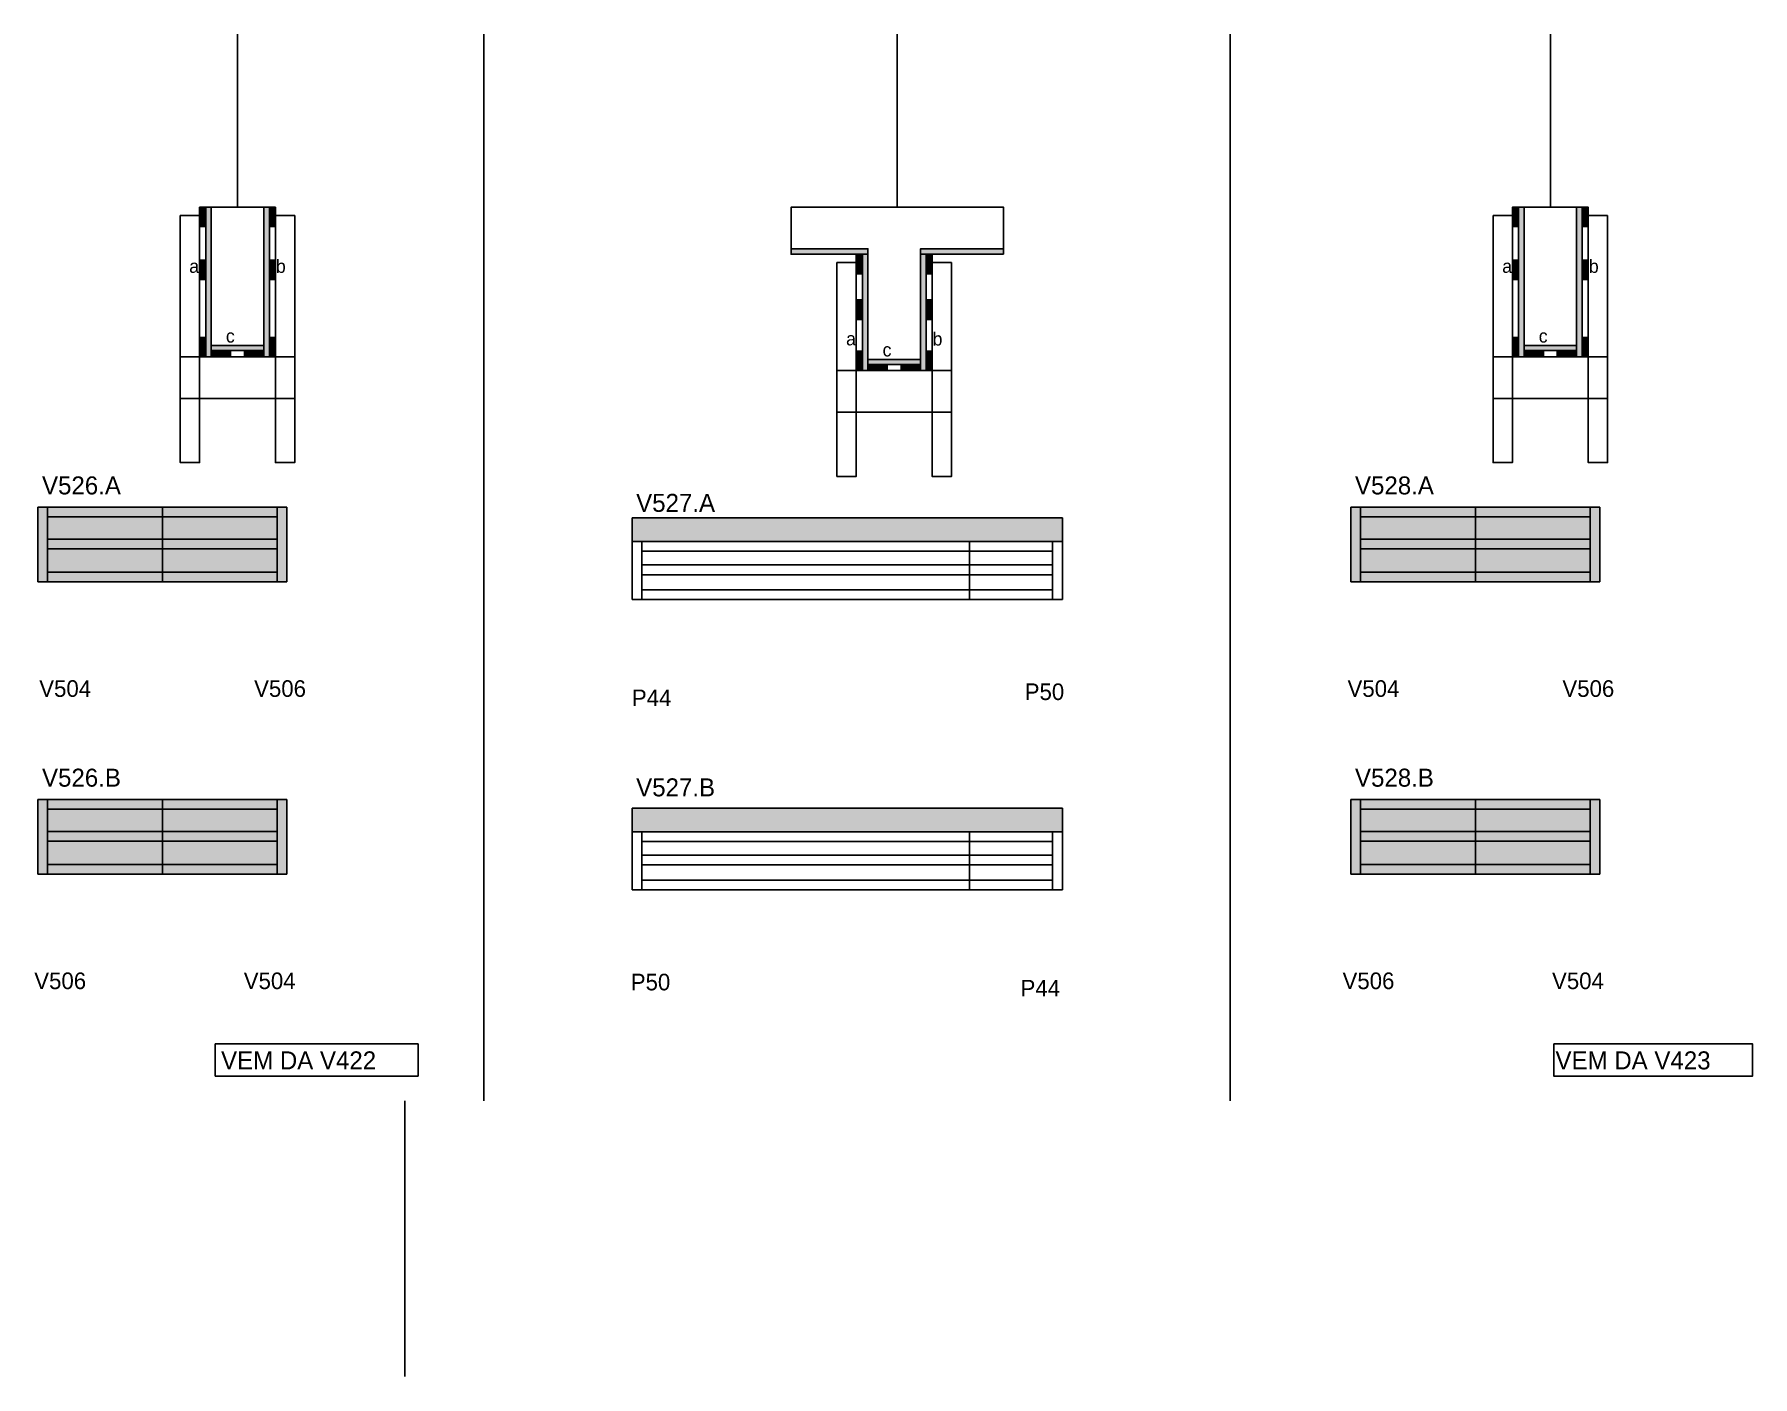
# Model space of a CAD drawing. Header units: metres. Extents: x 5061 to 6302, y 3805 to 4775.
import ezdxf

# ---------------------------------------------------------------- set-up
doc = ezdxf.new("R2010")
doc.units = ezdxf.units.M
for name, color, linetype in [('5', 7, 'Continuous'), ('CONCRETO', 7, 'Continuous'), ('COTA', 7, 'Continuous'), ('detalhes', 7, 'Continuous'), ('Hachura', 7, 'Continuous'), ('Madeira', 7, 'Continuous'), ('Painéis', 7, 'Continuous'), ('REAPROVEITAMENTO', 7, 'Continuous'), ('SARR_2.2x7', 7, 'Continuous'), ('SARR_3.5x7', 7, 'Continuous'), ('Texto Seção', 7, 'Continuous')]:
    doc.layers.add(name, color=color, linetype=linetype)

msp = doc.modelspace()

# ---------------------------------------------------------------- hatches: boundary and pattern name
at = {"layer": 'COTA'}
h = msp.add_hatch(color=7, dxfattribs=at)
h.dxf.hatch_style = 1
h.paths.add_polyline_path([(5803.6, 4408.4), (5803.6, 4425.4), (5803.6, 4425.4), (5492.6, 4425.4), (5492.6, 4425.4), (5492.6, 4408.4), (5492.6, 4408.4), (5803.6, 4408.4)])
h = msp.add_hatch(color=7, dxfattribs=at)
h.dxf.hatch_style = 1
h.paths.add_polyline_path([(5803.6, 4198.6), (5803.6, 4215.6), (5803.6, 4215.6), (5492.6, 4215.6), (5492.6, 4215.6), (5492.6, 4198.6), (5492.6, 4198.6), (5803.6, 4198.6)])
at = {"layer": 'Hachura'}
h = msp.add_hatch(color=7, dxfattribs=at)
h.dxf.hatch_style = 1
h.paths.add_polyline_path([(5184.5, 4635.9), (5180.1, 4635.9), (5180.1, 4635.9), (5180.1, 4649.9), (5180.1, 4649.9), (5184.5, 4649.9), (5184.5, 4649.9), (5184.5, 4635.9)])
h = msp.add_hatch(color=7, dxfattribs=at)
h.dxf.hatch_style = 1
h.paths.add_polyline_path([(5188.5, 4649.9), (5184.5, 4649.9), (5184.5, 4649.9), (5184.5, 4541.9), (5184.5, 4541.9), (5188.5, 4541.9), (5188.5, 4541.9), (5188.5, 4649.9)])
h = msp.add_hatch(color=7, dxfattribs=at)
h.dxf.hatch_style = 1
h.paths.add_polyline_path([(5230.5, 4649.9), (5226.5, 4649.9), (5226.5, 4649.9), (5226.5, 4541.9), (5226.5, 4541.9), (5230.5, 4541.9), (5230.5, 4541.9), (5230.5, 4649.9)])
h = msp.add_hatch(color=7, dxfattribs=at)
h.dxf.hatch_style = 1
h.paths.add_polyline_path([(5230.5, 4635.9), (5234.9, 4635.9), (5234.9, 4635.9), (5234.9, 4649.9), (5234.9, 4649.9), (5230.5, 4649.9), (5230.5, 4649.9), (5230.5, 4635.9)])
h = msp.add_hatch(color=7, dxfattribs=at)
h.dxf.hatch_style = 1
h.paths.add_polyline_path([(6133.3, 4635.9), (6128.9, 4635.9), (6128.9, 4635.9), (6128.9, 4649.9), (6128.9, 4649.9), (6133.3, 4649.9), (6133.3, 4649.9), (6133.3, 4635.9)])
h = msp.add_hatch(color=7, dxfattribs=at)
h.dxf.hatch_style = 1
h.paths.add_polyline_path([(6137.3, 4649.9), (6133.3, 4649.9), (6133.3, 4649.9), (6133.3, 4541.9), (6133.3, 4541.9), (6137.3, 4541.9), (6137.3, 4541.9), (6137.3, 4649.9)])
h = msp.add_hatch(color=7, dxfattribs=at)
h.dxf.hatch_style = 1
h.paths.add_polyline_path([(6179.3, 4649.9), (6175.3, 4649.9), (6175.3, 4649.9), (6175.3, 4541.9), (6175.3, 4541.9), (6179.3, 4541.9), (6179.3, 4541.9), (6179.3, 4649.9)])
h = msp.add_hatch(color=7, dxfattribs=at)
h.dxf.hatch_style = 1
h.paths.add_polyline_path([(6179.3, 4635.9), (6183.7, 4635.9), (6183.7, 4635.9), (6183.7, 4649.9), (6183.7, 4649.9), (6179.3, 4649.9), (6179.3, 4649.9), (6179.3, 4635.9)])
h = msp.add_hatch(color=7, dxfattribs=at)
h.dxf.hatch_style = 1
h.paths.add_polyline_path([(5663.1, 4615.9), (5663.1, 4619.9), (5663.1, 4619.9), (5607.5, 4619.9), (5607.5, 4619.9), (5607.5, 4615.9), (5607.5, 4615.9), (5663.1, 4615.9)])
h = msp.add_hatch(color=7, dxfattribs=at)
h.dxf.hatch_style = 1
h.paths.add_polyline_path([(5659.1, 4619.9), (5663.1, 4619.9), (5663.1, 4619.9), (5663.1, 4531.9), (5663.1, 4531.9), (5659.1, 4531.9), (5659.1, 4531.9), (5659.1, 4619.9)])
h = msp.add_hatch(color=7, dxfattribs=at)
h.dxf.hatch_style = 1
h.paths.add_polyline_path([(5705.1, 4619.9), (5701.1, 4619.9), (5701.1, 4619.9), (5701.1, 4531.9), (5701.1, 4531.9), (5705.1, 4531.9), (5705.1, 4531.9), (5705.1, 4619.9)])
h = msp.add_hatch(color=7, dxfattribs=at)
h.dxf.hatch_style = 1
h.paths.add_polyline_path([(5761.1, 4615.9), (5761.1, 4619.9), (5761.1, 4619.9), (5701.1, 4619.9), (5701.1, 4619.9), (5701.1, 4615.9), (5701.1, 4615.9), (5761.1, 4615.9)])
h = msp.add_hatch(color=7, dxfattribs=at)
h.dxf.hatch_style = 1
h.paths.add_polyline_path([(5184.5, 4597.8), (5180.1, 4597.8), (5180.1, 4597.8), (5180.1, 4611.8), (5180.1, 4611.8), (5184.5, 4611.8), (5184.5, 4611.8), (5184.5, 4597.8)])
h = msp.add_hatch(color=7, dxfattribs=at)
h.dxf.hatch_style = 1
h.paths.add_polyline_path([(5230.5, 4597.8), (5234.9, 4597.8), (5234.9, 4597.8), (5234.9, 4611.8), (5234.9, 4611.8), (5230.5, 4611.8), (5230.5, 4611.8), (5230.5, 4597.8)])
h = msp.add_hatch(color=7, dxfattribs=at)
h.dxf.hatch_style = 1
h.paths.add_polyline_path([(5654.7, 4601.9), (5659.1, 4601.9), (5659.1, 4601.9), (5659.1, 4615.9), (5659.1, 4615.9), (5654.7, 4615.9), (5654.7, 4615.9), (5654.7, 4601.9)])
h = msp.add_hatch(color=7, dxfattribs=at)
h.dxf.hatch_style = 1
h.paths.add_polyline_path([(5709.5, 4601.9), (5705.1, 4601.9), (5705.1, 4601.9), (5705.1, 4615.9), (5705.1, 4615.9), (5709.5, 4615.9), (5709.5, 4615.9), (5709.5, 4601.9)])
h = msp.add_hatch(color=7, dxfattribs=at)
h.dxf.hatch_style = 1
h.paths.add_polyline_path([(6133.3, 4597.8), (6128.9, 4597.8), (6128.9, 4597.8), (6128.9, 4611.8), (6128.9, 4611.8), (6133.3, 4611.8), (6133.3, 4611.8), (6133.3, 4597.8)])
h = msp.add_hatch(color=7, dxfattribs=at)
h.dxf.hatch_style = 1
h.paths.add_polyline_path([(6179.3, 4597.8), (6183.7, 4597.8), (6183.7, 4597.8), (6183.7, 4611.8), (6183.7, 4611.8), (6179.3, 4611.8), (6179.3, 4611.8), (6179.3, 4597.8)])
h = msp.add_hatch(color=7, dxfattribs=at)
h.dxf.hatch_style = 1
h.paths.add_polyline_path([(5654.7, 4568.9), (5659.1, 4568.9), (5659.1, 4568.9), (5659.1, 4582.9), (5659.1, 4582.9), (5654.7, 4582.9), (5654.7, 4582.9), (5654.7, 4568.9)])
h = msp.add_hatch(color=7, dxfattribs=at)
h.dxf.hatch_style = 1
h.paths.add_polyline_path([(5709.5, 4568.9), (5705.1, 4568.9), (5705.1, 4568.9), (5705.1, 4582.9), (5705.1, 4582.9), (5709.5, 4582.9), (5709.5, 4582.9), (5709.5, 4568.9)])
h = msp.add_hatch(color=7, dxfattribs=at)
h.dxf.hatch_style = 1
h.paths.add_polyline_path([(5184.5, 4541.9), (5180.1, 4541.9), (5180.1, 4541.9), (5180.1, 4555.9), (5180.1, 4555.9), (5184.5, 4555.9), (5184.5, 4555.9), (5184.5, 4541.9)])
h = msp.add_hatch(color=7, dxfattribs=at)
h.dxf.hatch_style = 1
h.paths.add_polyline_path([(5226.5, 4546.3), (5226.5, 4549.9), (5226.5, 4549.9), (5188.5, 4549.9), (5188.5, 4549.9), (5188.5, 4546.3), (5188.5, 4546.3), (5226.5, 4546.3)])
h = msp.add_hatch(color=7, dxfattribs=at)
h.dxf.hatch_style = 1
h.paths.add_polyline_path([(5188.5, 4541.9), (5188.5, 4546.3), (5188.5, 4546.3), (5202.5, 4546.3), (5202.5, 4546.3), (5202.5, 4541.9), (5202.5, 4541.9), (5188.5, 4541.9)])
h = msp.add_hatch(color=7, dxfattribs=at)
h.dxf.hatch_style = 1
h.paths.add_polyline_path([(5226.5, 4541.9), (5226.5, 4546.3), (5226.5, 4546.3), (5212.5, 4546.3), (5212.5, 4546.3), (5212.5, 4541.9), (5212.5, 4541.9), (5226.5, 4541.9)])
h = msp.add_hatch(color=7, dxfattribs=at)
h.dxf.hatch_style = 1
h.paths.add_polyline_path([(5230.5, 4541.9), (5234.9, 4541.9), (5234.9, 4541.9), (5234.9, 4555.9), (5234.9, 4555.9), (5230.5, 4555.9), (5230.5, 4555.9), (5230.5, 4541.9)])
h = msp.add_hatch(color=7, dxfattribs=at)
h.dxf.hatch_style = 1
h.paths.add_polyline_path([(5654.7, 4531.9), (5659.1, 4531.9), (5659.1, 4531.9), (5659.1, 4545.9), (5659.1, 4545.9), (5654.7, 4545.9), (5654.7, 4545.9), (5654.7, 4531.9)])
h = msp.add_hatch(color=7, dxfattribs=at)
h.dxf.hatch_style = 1
h.paths.add_polyline_path([(5709.5, 4531.9), (5705.1, 4531.9), (5705.1, 4531.9), (5705.1, 4545.9), (5705.1, 4545.9), (5709.5, 4545.9), (5709.5, 4545.9), (5709.5, 4531.9)])
h = msp.add_hatch(color=7, dxfattribs=at)
h.dxf.hatch_style = 1
h.paths.add_polyline_path([(6133.3, 4541.9), (6128.9, 4541.9), (6128.9, 4541.9), (6128.9, 4555.9), (6128.9, 4555.9), (6133.3, 4555.9), (6133.3, 4555.9), (6133.3, 4541.9)])
h = msp.add_hatch(color=7, dxfattribs=at)
h.dxf.hatch_style = 1
h.paths.add_polyline_path([(6175.3, 4546.3), (6175.3, 4549.9), (6175.3, 4549.9), (6137.3, 4549.9), (6137.3, 4549.9), (6137.3, 4546.3), (6137.3, 4546.3), (6175.3, 4546.3)])
h = msp.add_hatch(color=7, dxfattribs=at)
h.dxf.hatch_style = 1
h.paths.add_polyline_path([(6137.3, 4541.9), (6137.3, 4546.3), (6137.3, 4546.3), (6151.3, 4546.3), (6151.3, 4546.3), (6151.3, 4541.9), (6151.3, 4541.9), (6137.3, 4541.9)])
h = msp.add_hatch(color=7, dxfattribs=at)
h.dxf.hatch_style = 1
h.paths.add_polyline_path([(6175.3, 4541.9), (6175.3, 4546.3), (6175.3, 4546.3), (6161.3, 4546.3), (6161.3, 4546.3), (6161.3, 4541.9), (6161.3, 4541.9), (6175.3, 4541.9)])
h = msp.add_hatch(color=7, dxfattribs=at)
h.dxf.hatch_style = 1
h.paths.add_polyline_path([(6179.3, 4541.9), (6183.7, 4541.9), (6183.7, 4541.9), (6183.7, 4555.9), (6183.7, 4555.9), (6179.3, 4555.9), (6179.3, 4555.9), (6179.3, 4541.9)])
h = msp.add_hatch(color=7, dxfattribs=at)
h.dxf.hatch_style = 1
h.paths.add_polyline_path([(5701.1, 4536.3), (5701.1, 4539.9), (5701.1, 4539.9), (5663.1, 4539.9), (5663.1, 4539.9), (5663.1, 4536.3), (5663.1, 4536.3), (5701.1, 4536.3)])
h = msp.add_hatch(color=7, dxfattribs=at)
h.dxf.hatch_style = 1
h.paths.add_polyline_path([(5663.1, 4531.9), (5663.1, 4536.3), (5663.1, 4536.3), (5677.1, 4536.3), (5677.1, 4536.3), (5677.1, 4531.9), (5677.1, 4531.9), (5663.1, 4531.9)])
h = msp.add_hatch(color=7, dxfattribs=at)
h.dxf.hatch_style = 1
h.paths.add_polyline_path([(5701.1, 4531.9), (5701.1, 4536.3), (5701.1, 4536.3), (5687.1, 4536.3), (5687.1, 4536.3), (5687.1, 4531.9), (5687.1, 4531.9), (5701.1, 4531.9)])
at = {"layer": 'REAPROVEITAMENTO'}
h = msp.add_hatch(color=7, dxfattribs=at)
h.dxf.hatch_style = 1
h.paths.add_polyline_path([(5243.2, 4379.1), (5243.2, 4433.3), (5243.2, 4433.3), (5063.2, 4433.4), (5063.2, 4433.4), (5063.2, 4379.3), (5063.2, 4379.3), (5243.2, 4379.1)])
h = msp.add_hatch(color=7, dxfattribs=at)
h.dxf.hatch_style = 1
h.paths.add_polyline_path([(6192.1, 4379.1), (6192.1, 4433.3), (6192.1, 4433.3), (6012.1, 4433.4), (6012.1, 4433.4), (6012.1, 4379.3), (6012.1, 4379.3), (6192.1, 4379.1)])
h = msp.add_hatch(color=7, dxfattribs=at)
h.dxf.hatch_style = 1
h.paths.add_polyline_path([(5243.2, 4168), (5243.2, 4222.1), (5243.2, 4222.1), (5063.2, 4222.2), (5063.2, 4222.2), (5063.2, 4168.1), (5063.2, 4168.1), (5243.2, 4168)])
h = msp.add_hatch(color=7, dxfattribs=at)
h.dxf.hatch_style = 1
h.paths.add_polyline_path([(6192.1, 4168), (6192.1, 4222.1), (6192.1, 4222.1), (6012.1, 4222.2), (6012.1, 4222.2), (6012.1, 4168.1), (6012.1, 4168.1), (6192.1, 4168)])

# ---------------------------------------------------------------- linework, layer by layer
at = {"color": 7, "lineweight": 25}
msp.add_line((5328.3, 3804.9), (5328.3, 4004.1), dxfattribs=at)
at = {"layer": 'CONCRETO', "color": 7, "lineweight": 25}
for points in [[(5188.5, 4649.9), (5188.5, 4649.9), (5226.5, 4649.9), (5226.5, 4621.9), (5226.5, 4621.9), (5226.5, 4549.9), (5188.5, 4549.9), (5188.5, 4649.9)], [(5607.5, 4619.9), (5607.5, 4649.9), (5761.1, 4649.9), (5761.1, 4619.9), (5701.1, 4619.9), (5701.1, 4539.9), (5663.1, 4539.9), (5663.1, 4619.9)], [(6137.3, 4649.9), (6137.3, 4649.9), (6175.3, 4649.9), (6175.3, 4621.9), (6175.3, 4621.9), (6175.3, 4549.9), (6137.3, 4549.9), (6137.3, 4649.9)]]:
    msp.add_lwpolyline(points, close=True, dxfattribs=at)
at = {"layer": 'COTA', "color": 7, "lineweight": 25}
for p, q in [((5385.4, 4774.9), (5385.4, 4004.1)), ((5924.8, 4774.9), (5924.8, 4004.1)), ((5492.6, 4408.4), (5492.6, 4425.4)), ((5803.6, 4425.4), (5492.6, 4425.4)), ((5803.6, 4425.4), (5803.6, 4408.4)), ((5492.6, 4198.6), (5492.6, 4215.6)), ((5803.6, 4215.6), (5492.6, 4215.6)), ((5803.6, 4215.6), (5803.6, 4198.6))]:
    msp.add_line(p, q, dxfattribs=at)
at = {"layer": 'Defpoints', "color": 7, "lineweight": 25}
for p, q in [((5207.5, 4649.9), (5207.5, 4774.9)), ((5684.3, 4649.9), (5684.3, 4774.9)), ((6156.3, 4649.9), (6156.3, 4774.9))]:
    msp.add_line(p, q, dxfattribs=at)
at = {"layer": 'Madeira', "color": 7, "lineweight": 25}
for points in [[(5184.5, 4635.9), (5180.1, 4635.9), (5180.1, 4649.9), (5184.5, 4649.9)], [(5230.5, 4635.9), (5234.9, 4635.9), (5234.9, 4649.9), (5230.5, 4649.9)], [(6133.3, 4635.9), (6128.9, 4635.9), (6128.9, 4649.9), (6133.3, 4649.9)], [(6179.3, 4635.9), (6183.7, 4635.9), (6183.7, 4649.9), (6179.3, 4649.9)], [(5184.5, 4597.8), (5180.1, 4597.8), (5180.1, 4611.8), (5184.5, 4611.8)], [(5230.5, 4597.8), (5234.9, 4597.8), (5234.9, 4611.8), (5230.5, 4611.8)], [(5654.7, 4601.9), (5659.1, 4601.9), (5659.1, 4615.9), (5654.7, 4615.9)], [(5709.5, 4601.9), (5705.1, 4601.9), (5705.1, 4615.9), (5709.5, 4615.9)], [(6133.3, 4597.8), (6128.9, 4597.8), (6128.9, 4611.8), (6133.3, 4611.8)], [(6179.3, 4597.8), (6183.7, 4597.8), (6183.7, 4611.8), (6179.3, 4611.8)], [(5654.7, 4568.9), (5659.1, 4568.9), (5659.1, 4582.9), (5654.7, 4582.9)], [(5709.5, 4568.9), (5705.1, 4568.9), (5705.1, 4582.9), (5709.5, 4582.9)], [(5184.5, 4541.9), (5180.1, 4541.9), (5180.1, 4555.9), (5184.5, 4555.9)], [(5188.5, 4541.9), (5188.5, 4546.3), (5202.5, 4546.3), (5202.5, 4541.9)], [(5226.5, 4541.9), (5226.5, 4546.3), (5212.5, 4546.3), (5212.5, 4541.9)], [(5230.5, 4541.9), (5234.9, 4541.9), (5234.9, 4555.9), (5230.5, 4555.9)], [(5654.7, 4531.9), (5659.1, 4531.9), (5659.1, 4545.9), (5654.7, 4545.9)], [(5709.5, 4531.9), (5705.1, 4531.9), (5705.1, 4545.9), (5709.5, 4545.9)], [(6133.3, 4541.9), (6128.9, 4541.9), (6128.9, 4555.9), (6133.3, 4555.9)], [(6137.3, 4541.9), (6137.3, 4546.3), (6151.3, 4546.3), (6151.3, 4541.9)], [(6175.3, 4541.9), (6175.3, 4546.3), (6161.3, 4546.3), (6161.3, 4541.9)], [(6179.3, 4541.9), (6183.7, 4541.9), (6183.7, 4555.9), (6179.3, 4555.9)], [(5663.1, 4531.9), (5663.1, 4536.3), (5677.1, 4536.3), (5677.1, 4531.9)], [(5701.1, 4531.9), (5701.1, 4536.3), (5687.1, 4536.3), (5687.1, 4531.9)]]:
    msp.add_lwpolyline(points, close=True, dxfattribs=at)
at = {"layer": 'Painéis', "color": 7, "lineweight": 25}
for p, q in [((5063.2, 4433.2), (5243.2, 4433.2)), ((5063.2, 4379.2), (5063.2, 4433.2)), ((5153.2, 4379.2), (5153.2, 4433.2)), ((5243.2, 4379.2), (5243.2, 4433.2)), ((6012.1, 4433.2), (6192.1, 4433.2)), ((6012.1, 4379.2), (6012.1, 4433.2)), ((6102.1, 4379.2), (6102.1, 4433.2)), ((6192.1, 4379.2), (6192.1, 4433.2)), ((5492.6, 4408.4), (5803.6, 4408.4)), ((5492.6, 4366.4), (5492.6, 4408.4)), ((5736.6, 4366.4), (5736.6, 4408.4)), ((5736.6, 4366.4), (5736.6, 4408.4)), ((5803.6, 4366.4), (5803.6, 4408.4)), ((5063.2, 4379.2), (5243.2, 4379.2)), ((6012.1, 4379.2), (6192.1, 4379.2)), ((5492.6, 4366.4), (5736.6, 4366.4)), ((5736.6, 4366.4), (5803.6, 4366.4)), ((5063.2, 4222), (5243.2, 4222)), ((5063.2, 4168), (5063.2, 4222)), ((5153.2, 4168), (5153.2, 4222)), ((5243.2, 4168), (5243.2, 4222)), ((6012.1, 4222), (6192.1, 4222)), ((6012.1, 4168), (6012.1, 4222)), ((6102.1, 4168), (6102.1, 4222)), ((6192.1, 4168), (6192.1, 4222)), ((5492.6, 4198.6), (5803.6, 4198.6)), ((5492.6, 4156.6), (5492.6, 4198.6)), ((5736.6, 4156.6), (5736.6, 4198.6)), ((5736.6, 4156.6), (5736.6, 4198.6)), ((5803.6, 4156.6), (5803.6, 4198.6)), ((5063.2, 4168), (5243.2, 4168)), ((6012.1, 4168), (6192.1, 4168)), ((5492.6, 4156.6), (5736.6, 4156.6)), ((5736.6, 4156.6), (5803.6, 4156.6))]:
    msp.add_line(p, q, dxfattribs=at)
for points in [[(5184.5, 4649.9), (5188.5, 4649.9), (5188.5, 4541.9), (5184.5, 4541.9)], [(5230.5, 4649.9), (5226.5, 4649.9), (5226.5, 4541.9), (5230.5, 4541.9)], [(6133.3, 4649.9), (6137.3, 4649.9), (6137.3, 4541.9), (6133.3, 4541.9)], [(6179.3, 4649.9), (6175.3, 4649.9), (6175.3, 4541.9), (6179.3, 4541.9)], [(5663.1, 4615.9), (5663.1, 4619.9), (5607.5, 4619.9), (5607.5, 4615.9)], [(5761.1, 4615.9), (5761.1, 4619.9), (5701.1, 4619.9), (5701.1, 4615.9)], [(5659.1, 4615.9), (5663.1, 4615.9), (5663.1, 4531.9), (5659.1, 4531.9)], [(5705.1, 4615.9), (5701.1, 4615.9), (5701.1, 4531.9), (5705.1, 4531.9)], [(5226.5, 4546.3), (5226.5, 4549.9), (5188.5, 4549.9), (5188.5, 4546.3)], [(6175.3, 4546.3), (6175.3, 4549.9), (6137.3, 4549.9), (6137.3, 4546.3)], [(5701.1, 4536.3), (5701.1, 4539.9), (5663.1, 4539.9), (5663.1, 4536.3)]]:
    msp.add_lwpolyline(points, close=True, dxfattribs=at)
at = {"layer": 'SARR_2.2x7', "color": 7, "lineweight": 25}
for p, q in [((5070.2, 4379.2), (5070.2, 4433.2)), ((5070.2, 4426.2), (5153.2, 4426.2)), ((5153.2, 4426.2), (5236.2, 4426.2)), ((5236.2, 4379.2), (5236.2, 4433.2)), ((6019.1, 4379.2), (6019.1, 4433.2)), ((6019.1, 4426.2), (6102.1, 4426.2)), ((6102.1, 4426.2), (6185.1, 4426.2)), ((6185.1, 4379.2), (6185.1, 4433.2)), ((5070.2, 4410), (5153.2, 4410)), ((5153.2, 4410), (5236.2, 4410)), ((6019.1, 4410), (6102.1, 4410)), ((6102.1, 4410), (6185.1, 4410)), ((5070.2, 4403), (5153.2, 4403)), ((5153.2, 4403), (5236.2, 4403)), ((5499.6, 4366.4), (5499.6, 4408.4)), ((5499.6, 4401.4), (5736.6, 4401.4)), ((5736.6, 4401.4), (5796.6, 4401.4)), ((5796.6, 4366.4), (5796.6, 4408.4)), ((6019.1, 4403), (6102.1, 4403)), ((6102.1, 4403), (6185.1, 4403)), ((5070.2, 4386.2), (5153.2, 4386.2)), ((5153.2, 4386.2), (5236.2, 4386.2)), ((5499.6, 4391.4), (5736.6, 4391.4)), ((5499.6, 4384.4), (5736.6, 4384.4)), ((5736.6, 4391.4), (5796.6, 4391.4)), ((5736.6, 4384.4), (5796.6, 4384.4)), ((6019.1, 4386.2), (6102.1, 4386.2)), ((6102.1, 4386.2), (6185.1, 4386.2)), ((5499.6, 4373.4), (5736.6, 4373.4)), ((5736.6, 4373.4), (5796.6, 4373.4)), ((5070.2, 4168), (5070.2, 4222)), ((5070.2, 4215), (5153.2, 4215)), ((5153.2, 4215), (5236.2, 4215)), ((5236.2, 4168), (5236.2, 4222)), ((6019.1, 4168), (6019.1, 4222)), ((6019.1, 4215), (6102.1, 4215)), ((6102.1, 4215), (6185.1, 4215)), ((6185.1, 4168), (6185.1, 4222)), ((5070.2, 4198.8), (5153.2, 4198.8)), ((5153.2, 4198.8), (5236.2, 4198.8)), ((5499.6, 4156.6), (5499.6, 4198.6)), ((5796.6, 4156.6), (5796.6, 4198.6)), ((6019.1, 4198.8), (6102.1, 4198.8)), ((6102.1, 4198.8), (6185.1, 4198.8)), ((5070.2, 4191.8), (5153.2, 4191.8)), ((5153.2, 4191.8), (5236.2, 4191.8)), ((5499.6, 4191.6), (5736.6, 4191.6)), ((5736.6, 4191.6), (5796.6, 4191.6)), ((6019.1, 4191.8), (6102.1, 4191.8)), ((6102.1, 4191.8), (6185.1, 4191.8)), ((5070.2, 4175), (5153.2, 4175)), ((5153.2, 4175), (5236.2, 4175)), ((5499.6, 4181.6), (5736.6, 4181.6)), ((5499.6, 4174.6), (5736.6, 4174.6)), ((5736.6, 4181.6), (5796.6, 4181.6)), ((5736.6, 4174.6), (5796.6, 4174.6)), ((6019.1, 4175), (6102.1, 4175)), ((6102.1, 4175), (6185.1, 4175)), ((5499.6, 4163.6), (5736.6, 4163.6)), ((5736.6, 4163.6), (5796.6, 4163.6))]:
    msp.add_line(p, q, dxfattribs=at)
at = {"layer": 'SARR_3.5x7', "color": 7, "lineweight": 25}
for points in [[(5166.1, 4643.9), (5180.1, 4643.9), (5180.1, 4465.4), (5166.1, 4465.4)], [(5248.9, 4643.9), (5234.9, 4643.9), (5234.9, 4465.4), (5248.9, 4465.4)], [(6114.9, 4643.9), (6128.9, 4643.9), (6128.9, 4465.4), (6114.9, 4465.4)], [(6197.7, 4643.9), (6183.7, 4643.9), (6183.7, 4465.4), (6197.7, 4465.4)], [(5640.7, 4609.9), (5654.7, 4609.9), (5654.7, 4455.4), (5640.7, 4455.4)], [(5723.5, 4609.9), (5709.5, 4609.9), (5709.5, 4455.4), (5723.5, 4455.4)], [(5166.1, 4541.9), (5248.9, 4541.9), (5248.9, 4511.8), (5166.1, 4511.8)], [(6114.9, 4541.9), (6197.7, 4541.9), (6197.7, 4511.8), (6114.9, 4511.8)], [(5640.7, 4531.9), (5723.5, 4531.9), (5723.5, 4501.8), (5640.7, 4501.8)]]:
    msp.add_lwpolyline(points, close=True, dxfattribs=at)
at = {"layer": 'Texto Seção', "color": 7, "lineweight": 25}
for points in [[(5191.4, 4045.3), (5338, 4045.3), (5338, 4022.1), (5191.4, 4022.1)], [(6158.7, 4045.3), (6302.5, 4045.3), (6302.5, 4022.1), (6158.7, 4022.1)]]:
    msp.add_lwpolyline(points, close=True, dxfattribs=at)

# ---------------------------------------------------------------- texts
at = {"layer": '5', "color": 7, "lineweight": 25}
for s, p in [('V504', (5064.2, 4296.1)), ('V506', (5219.5, 4296.1)), ('P44', (5492.5, 4289.4)), ('P50', (5776.4, 4293.8)), ('V504', (6009.7, 4296.1)), ('V506', (6165, 4296.1)), ('V506', (5060.6, 4084.9)), ('V504', (5212, 4084.9)), ('P50', (5491.7, 4084)), ('P44', (5773.4, 4079.6)), ('V506', (6006.1, 4084.9)), ('V504', (6157.5, 4084.9))]:
    msp.add_text(s, height=12, dxfattribs=at).set_placement(p)
at = {"layer": 'detalhes', "color": 7, "lineweight": 25}
for s, p in [('a', (5172.6, 4602.5)), ('b', (5235.2, 4602.5)), ('a', (6121.5, 4602.5)), ('b', (6184.1, 4602.5)), ('c', (5199.1, 4552.1)), ('a', (5647.3, 4550.1)), ('b', (5709.8, 4550)), ('c', (6147.9, 4552.1)), ('c', (5673.7, 4542.1))]:
    msp.add_text(s, height=9.6, dxfattribs=at).set_placement(p)
at = {"layer": 'Texto Seção', "color": 7, "lineweight": 25}
for s, p in [('V526.A', (5066.2, 4442.4)), ('V528.A', (6015.1, 4442.4)), ('V527.A', (5495.6, 4429.8)), ('V526.B', (5066.2, 4231.2)), ('V527.B', (5495.6, 4224.2)), ('V528.B', (6015.1, 4231.2)), ('VEM DA V422', (5195.6, 4026.9)), ('VEM DA V423', (6160, 4026.9))]:
    msp.add_text(s, height=13, dxfattribs=at).set_placement(p)

doc.saveas('drawing.dxf')
